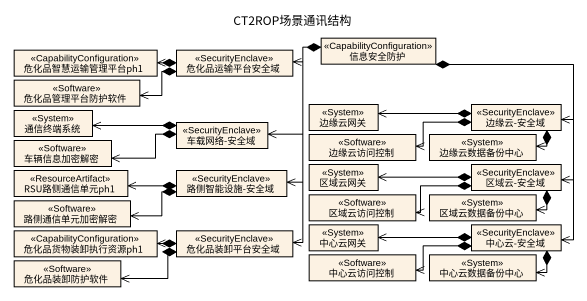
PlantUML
@startuml
title CT2ROP场景通讯结构
hide circle
hide empty members
class 信息安全防护 <<CapabilityConfiguration>>
class 危化品智慧运输管理平台ph1 <<CapabilityConfiguration>>
class 危化品运输平台安全域 <<SecurityEnclave>>
class 通信终端系统 <<System>>
class 危化品管理平台防护软件 <<Software>>
class 边缘云网关 <<System>>
class "边缘云-安全域" as 边缘云_安全域 <<SecurityEnclave>>
class 车辆信息加密解密 <<Software>>
class "车载网络-安全域" as 车载网络_安全域 <<SecurityEnclave>>
class 边缘云访问控制 <<Software>>
class 边缘云数据备份中心 <<System>>
class RSU路侧通信单元ph1 <<ResourceArtifact>>
class "路侧智能设施-安全域" as 路侧智能设施_安全域 <<SecurityEnclave>>
class 区域云网关 <<System>>
class "区域云-安全域" as 区域云_安全域 <<SecurityEnclave>>
class 危化品货物装卸执行资源ph1 <<CapabilityConfiguration>>
class 路侧通信单元加密解密 <<Software>>
class 危化品装卸平台安全域 <<SecurityEnclave>>
class 中心云网关 <<System>>
class 区域云访问控制 <<Software>>
class 区域云数据备份中心 <<System>>
class "中心云-安全域" as 中心云_安全域 <<SecurityEnclave>>
class 危化品装卸防护软件 <<Software>>
class 中心云访问控制 <<Software>>
class 中心云数据备份中心 <<System>>
信息安全防护 *-left-> 危化品运输平台安全域
信息安全防护 *-right-> 边缘云_安全域
信息安全防护 *-left-> 车载网络_安全域
信息安全防护 *--> 路侧智能设施_安全域
信息安全防护 *--> 区域云_安全域
信息安全防护 *--> 危化品装卸平台安全域
信息安全防护 *--> 中心云_安全域
危化品运输平台安全域 *-left-> 危化品智慧运输管理平台ph1
危化品运输平台安全域 *-left-> 危化品管理平台防护软件
边缘云_安全域 *-left-> 边缘云网关
边缘云_安全域 *-left-> 边缘云访问控制
边缘云_安全域 *--> 边缘云数据备份中心
车载网络_安全域 *-left-> 通信终端系统
车载网络_安全域 *-left-> 车辆信息加密解密
路侧智能设施_安全域 *-left-> RSU路侧通信单元ph1
路侧智能设施_安全域 *-left-> 路侧通信单元加密解密
区域云_安全域 *-left-> 区域云网关
区域云_安全域 *-left-> 区域云访问控制
区域云_安全域 *--> 区域云数据备份中心
危化品装卸平台安全域 *-left-> 危化品货物装卸执行资源ph1
危化品装卸平台安全域 *-left-> 危化品装卸防护软件
中心云_安全域 *-left-> 中心云网关
中心云_安全域 *-left-> 中心云访问控制
中心云_安全域 *--> 中心云数据备份中心
@enduml
